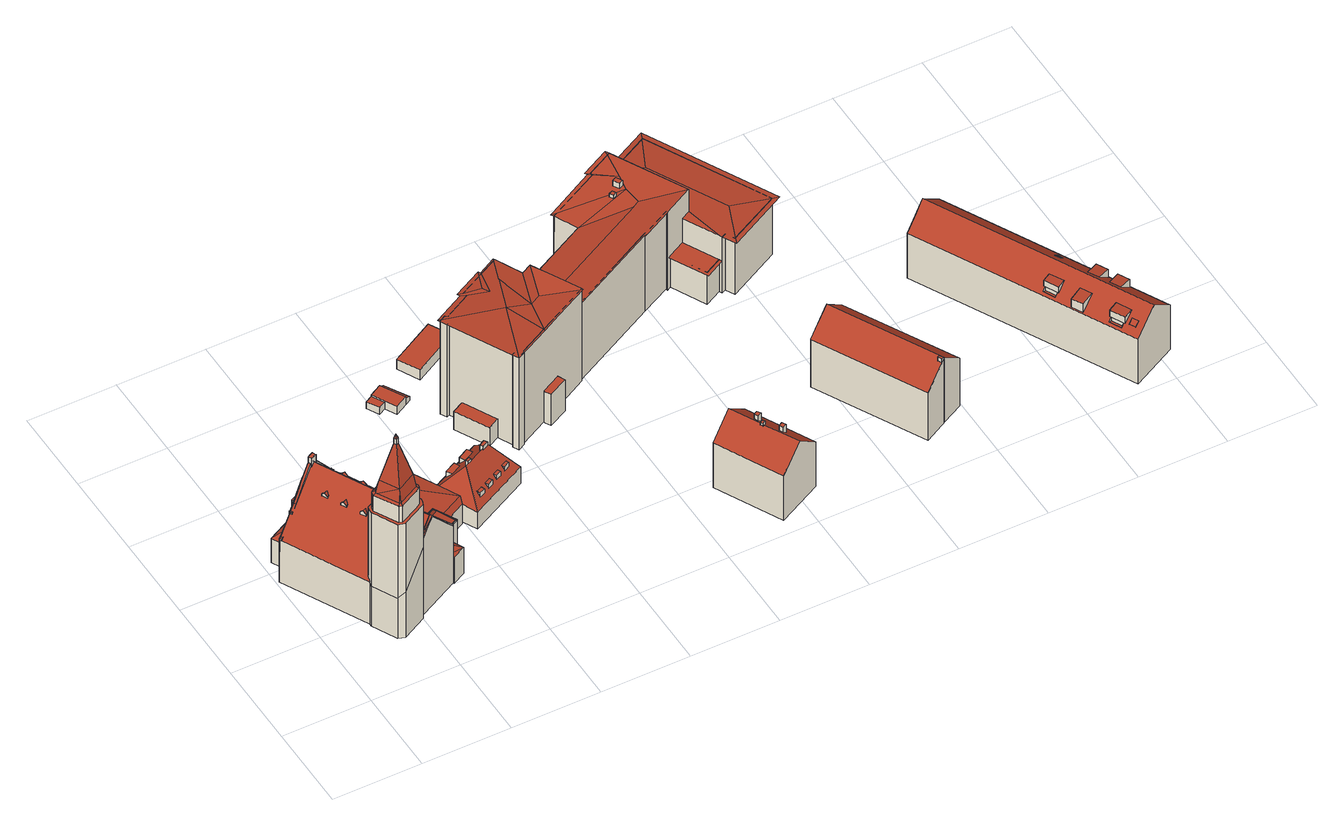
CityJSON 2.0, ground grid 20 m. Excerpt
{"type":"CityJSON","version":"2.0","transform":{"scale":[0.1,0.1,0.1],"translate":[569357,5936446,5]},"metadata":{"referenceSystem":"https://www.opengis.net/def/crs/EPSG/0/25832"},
"CityObjects":{
"building1":{"type":"Building","attributes":{"Grundfläche 2D":"753.126918","Grundhöhe NN":"5.641"},"children":["building1-1","building1-2","building1-3","building1-4","building1-5","building1-6","building1-7","building1-8","building1-9","building1-10","building1-11","building1-12","building1-13","building1-14","building1-15","building1-16","building1-17","building1-18"],"geometry":[{"type":"MultiSurface","lod":"3","boundaries":[[[0,1,2,3,4,5]],[[6,7,8,9,5,4,10]],[[11,12,13,14,2,1]],[[13,12,15,16,17,18,19]],[[17,20,21,22,23,24,18]],[[23,22,25,26,27]],[[26,25,28,29,30,31]],[[29,32,33,8,7,34,30]],[[35,4,3,2]],[[36,37,35,2,14,13]],[[38,39,35,37]],[[35,39,40,41,42]],[[4,35,42,7,6,10]],[[43,44,43,45,42,41]],[[45,46,26,31,42]],[[42,31,30]],[[47,48,49,50,51,52,53,54,55,56,57,58,59,60,61,62,63,64,65,66,67,68,69,70,71,72,73,74,75]],[[42,30,34,7]],[[76,45,43,44,38,37,77,18,24,23]],[[27,26,46,45,76,23]],[[77,37,36,13,19,18]],[[78,79,80,52,51,50,49,81,82,83,84,85,86,87,88,89,90,91,92,93]],[[80,94,52]],[[53,52,94]],[[95,96,97,98,99,100,101,102,103,104,105,106,107,108,109],[110,111,112,113,114,115,116,117,118,119,120,121,122,123,124]],[[125,126,127,128,129,130,131,132]],[[125,132,131,133,134,135,136,137,138]],[[139,140,85,141,84,141,142,143,144]],[[85,84,141]],[[84,142,141]],[[139,144,145,146,140]],[[87,86,85,140,146,145]],[[147,148,149,150,151]],[[152,153,154]],[[155,156,157,158,159,154,153,160,161,162]],[[155,162,161,163,164,165,166]],[[167,165,164,168,169,170,171,172]],[[173,174,169,168]],[[163,161,160]],[[175,176,177]],[[178,179,177,180]],[[175,177,179]],[[181,175,179,182]],[[84,83,142]],[[1,0,5,121,120]],[[118,12,11,1,120,119]],[[116,115,17,16,15,12,118,117]],[[113,22,21,20,17,115,114]],[[25,22,113,112]],[[110,29,28,25,112,111]],[[123,8,33,32,29,110,124]],[[121,5,9,8,123,122]],[[95,183,184,47,185,75,74,73,99,98,97,96]],[[70,69,101,100,99,73,72,186,71]],[[69,68,102,101]],[[68,67,66,104,103,102]],[[187,106,105,104,66,65]],[[188,189,108,107,106,187]],[[189,190,109,108]],[[190,183,95,109]],[[147,151,191,192]],[[149,148,147,192,193]],[[152,150,149,153]],[[153,149,193,194,160]],[[163,160,194,195]],[[164,163,195,196]],[[168,164,196,197]],[[173,168,197,198]],[[90,159,158,91]],[[166,93,92,157,156,155]],[[91,158,157,92]],[[93,166,165,78]],[[78,165,167,172,134,133,131,130,174,173,60,59,58,57,56,55,54,53,94,80,79]],[[60,173,198,199,61]],[[61,199,200,63,62]],[[65,64,63,200,201]],[[187,65,201,202]],[[203,189,188,187,202,204]],[[190,189,203,205]],[[183,190,205,206]],[[207,47,184,183,206,208]],[[209,182,81,49,48,47,207,210]],[[142,83,82,81,182,179,178]],[[176,211,212,144,143,142,178,180,177]],[[145,144,212,213]],[[87,145,213,214]],[[151,150,152,154,159,90,89,88,87,214,191]],[[181,182,209,215]],[[175,181,215,216]],[[176,175,216,211]],[[129,128,169,174,130]],[[135,134,172,171,136]],[[169,128,127,126,125,138,137,136,171,170]],[[213,212,211,216,215,209,210,207,208,206,205,203,204,202,201,200,199,198,197,196,195,194,193,192,191,214]]],"semantics":{"surfaces":[{"type":"RoofSurface"},{"type":"WallSurface"},{"type":"GroundSurface"}],"values":[0,0,0,0,0,0,0,0,0,0,0,0,0,0,0,0,0,0,0,0,0,0,0,0,0,0,0,0,0,0,0,0,0,0,0,0,0,0,0,0,0,0,0,1,1,1,1,1,1,1,1,1,1,1,1,1,1,1,1,1,1,1,1,1,1,1,1,1,1,1,1,1,1,1,1,1,1,1,1,1,1,1,1,1,1,1,1,1,1,1,1,1,1,2]}}]},
"building1-1":{"type":"BuildingInstallation","parents":["building1"],"geometry":[{"type":"MultiSurface","lod":"3","boundaries":[[[217,218,219,220,221,222,223,224,225]],[[225,224,223,226,227,228,229,230]],[[53,54,55,231,218,217,225,230,94]],[[219,218,231,232,233,234]],[[235,236,226,223,222,221,220,219,234,51]]],"semantics":{"surfaces":[{"type":"RoofSurface"},{"type":"WallSurface"}],"values":[0,1,1,1,1]}}]},
"building1-2":{"type":"BuildingInstallation","parents":["building1"],"geometry":[{"type":"MultiSurface","lod":"3","boundaries":[[[237,238,239,230,229,228]],[[239,238,240,241,242]],[[243,244,93,78,242,241,240]],[[238,237,228,227,245,246,243,240]],[[78,79,80,94,230,239,242]]],"semantics":{"surfaces":[{"type":"RoofSurface"},{"type":"WallSurface"}],"values":[0,0,1,1,1]}}]},
"building1-3":{"type":"BuildingInstallation","parents":["building1"],"geometry":[{"type":"MultiSurface","lod":"3","boundaries":[[[247,248,249,250]],[[251,247,250,252]],[[253,252,250,249,254,255]],[[252,253,251]],[[248,254,249]]],"semantics":{"surfaces":[{"type":"RoofSurface"},{"type":"WallSurface"}],"values":[0,0,1,1,1]}}]},
"building1-4":{"type":"BuildingInstallation","parents":["building1"],"geometry":[{"type":"MultiSurface","lod":"3","boundaries":[[[256,257,258,259]],[[260,256,259,261]],[[262,256,260]],[[262,263,264,257,256]],[[258,257,264]],[[260,261,265]],[[265,263,262,260]]],"semantics":{"surfaces":[{"type":"RoofSurface"},{"type":"WallSurface"}],"values":[0,0,0,1,1,1,1]}}]},
"building1-5":{"type":"BuildingInstallation","parents":["building1"],"geometry":[{"type":"MultiSurface","lod":"3","boundaries":[[[58,266,232,231,267]],[[268,59,269,270,271]],[[267,57,58]],[[267,231,55,56]],[[269,59,60]],[[272,271,270,269,60,61]],[[268,271,272]],[[266,233,232]]],"semantics":{"surfaces":[{"type":"RoofSurface"},{"type":"WallSurface"}],"values":[0,0,1,1,1,1,1,1]}}]},
"building1-6":{"type":"BuildingInstallation","parents":["building1"],"geometry":[{"type":"MultiSurface","lod":"3","boundaries":[[[273,126,274,275]],[[138,273,275,276,277]],[[278,279,280,127]],[[281,137,282,283]],[[128,129,279,278]],[[135,136,281,283]],[[129,280,279]],[[275,274,132,276]],[[283,282,135]],[[137,281,136]],[[125,126,273,138]],[[278,127,128]]],"semantics":{"surfaces":[{"type":"RoofSurface"},{"type":"WallSurface"}],"values":[0,0,0,0,1,1,1,1,1,1,1,1]}}]},
"building1-7":{"type":"BuildingInstallation","parents":["building1"],"geometry":[{"type":"MultiSurface","lod":"3","boundaries":[[[284,285,286,287]],[[288,286,285,289]],[[284,290,291,289,285]],[[291,288,289]],[[284,287,290]]],"semantics":{"surfaces":[{"type":"RoofSurface"},{"type":"WallSurface"}],"values":[0,0,1,1,1]}}]},
"building1-8":{"type":"BuildingInstallation","parents":["building1"],"geometry":[{"type":"MultiSurface","lod":"3","boundaries":[[[292,293,294]],[[292,295,293]],[[292,296,295]],[[292,294,296]],[[294,293,43,41]],[[43,293,295,38,44]],[[296,294,41,40]],[[38,295,296,40,39]]],"semantics":{"surfaces":[{"type":"RoofSurface"},{"type":"WallSurface"}],"values":[0,0,0,0,1,1,1,1]}}]},
"building1-9":{"type":"BuildingInstallation","parents":["building1"],"geometry":[{"type":"MultiSurface","lod":"3","boundaries":[[[297,298,299,300]],[[301,297,300,302]],[[299,303,304,302,300]],[[301,302,304]],[[299,298,303]]],"semantics":{"surfaces":[{"type":"RoofSurface"},{"type":"WallSurface"}],"values":[0,0,1,1,1]}}]},
"building1-10":{"type":"BuildingInstallation","parents":["building1"],"geometry":[{"type":"MultiSurface","lod":"3","boundaries":[[[305,306,307,308]],[[309,305,308,310]],[[309,311,312,306,305]],[[307,306,312]],[[309,310,311]]],"semantics":{"surfaces":[{"type":"RoofSurface"},{"type":"WallSurface"}],"values":[0,0,1,1,1]}}]},
"building1-11":{"type":"BuildingInstallation","parents":["building1"],"geometry":[{"type":"MultiSurface","lod":"3","boundaries":[[[313,314,315,316]],[[317,318,314,313]],[[185,319,313,316,75]],[[81,82,318,317]],[[318,82,50,315,314]],[[185,47,48,49,81,317,313,319]]],"semantics":{"surfaces":[{"type":"RoofSurface"},{"type":"WallSurface"}],"values":[0,0,0,1,1,1]}}]},
"building1-12":{"type":"BuildingInstallation","parents":["building1"],"geometry":[{"type":"MultiSurface","lod":"3","boundaries":[[[320,321,322,323]],[[324,320,323,325]],[[322,326,327,325,323]],[[324,325,327]],[[322,321,326]]],"semantics":{"surfaces":[{"type":"RoofSurface"},{"type":"WallSurface"}],"values":[0,0,1,1,1]}}]},
"building1-13":{"type":"BuildingInstallation","parents":["building1"],"geometry":[{"type":"MultiSurface","lod":"3","boundaries":[[[328,329,330,331]],[[332,328,331,333]],[[330,329,334]],[[332,333,335]],[[332,335,334,329,328]]],"semantics":{"surfaces":[{"type":"RoofSurface"},{"type":"WallSurface"}],"values":[0,0,1,1,1]}}]},
"building1-14":{"type":"BuildingInstallation","parents":["building1"],"geometry":[{"type":"MultiSurface","lod":"3","boundaries":[[[336,337,338,339]],[[340,336,339,341]],[[340,342,343,337,336]],[[338,337,343]],[[340,341,342]]],"semantics":{"surfaces":[{"type":"RoofSurface"},{"type":"WallSurface"}],"values":[0,0,1,1,1]}}]},
"building1-15":{"type":"BuildingInstallation","parents":["building1"],"geometry":[{"type":"MultiSurface","lod":"3","boundaries":[[[72,344,186]],[[344,71,186]]],"semantics":{"surfaces":[{"type":"RoofSurface"}],"values":[0,0]}}]},
"building1-16":{"type":"BuildingInstallation","parents":["building1"],"geometry":[{"type":"MultiSurface","lod":"3","boundaries":[[[345,346,347,348,349,350,351,352,353,354,355,356,357,358,359]],[[87,88,89,90,348,347]],[[143,144,345,359]],[[145,346,345,144]],[[145,87,347,346]],[[90,91,349,348]],[[91,92,350,349]],[[360,361,362,363,86,355,354,353,352,351]],[[355,86,146,356]],[[357,356,146,139]],[[139,141,358,357]],[[359,358,141,143]]],"semantics":{"surfaces":[{"type":"RoofSurface"},{"type":"WallSurface"}],"values":[0,1,1,1,1,1,1,1,1,1,1,1]}}]},
"building1-17":{"type":"BuildingInstallation","parents":["building1"],"geometry":[{"type":"MultiSurface","lod":"3","boundaries":[[[364,365,62,366]],[[62,63,366]],[[364,366,63,64]],[[364,64,365]]],"semantics":{"surfaces":[{"type":"RoofSurface"},{"type":"WallSurface"}],"values":[0,1,1,1]}}]},
"building1-18":{"type":"BuildingInstallation","parents":["building1"],"geometry":[{"type":"MultiSurface","lod":"3","boundaries":[[[244,243,367,368]],[[367,351,350,368]],[[243,246,360,351,367]],[[350,92,93,244,368]]],"semantics":{"surfaces":[{"type":"RoofSurface"},{"type":"WallSurface"}],"values":[0,0,1,1]}}]},
"building2":{"type":"Building","attributes":{"Grundfläche 2D":"165.859042","Grundhöhe NN":"5.873"},"geometry":[{"type":"Solid","lod":"3","boundaries":[[[[369,370,371,372]],[[373,374,375,370]],[[376,371,370,375,377]],[[374,378,379,377,375]],[[380,374,373]],[[381,374,380]],[[381,382,378,374]],[[376,377,379]],[[369,372,383,384]],[[370,369,384,385]],[[373,370,385,386]],[[380,373,386,387]],[[381,380,387,388]],[[382,381,388,389]],[[378,382,389,390]],[[376,379,391,392]],[[379,378,390,391]],[[371,376,392,393]],[[372,371,393,383]],[[384,383,393,392,391,390,389,388,387,386,385]]]],"semantics":{"surfaces":[{"type":"RoofSurface"},{"type":"WallSurface"},{"type":"GroundSurface"}],"values":[[0,0,0,0,0,0,0,1,1,1,1,1,1,1,1,1,1,1,1,2]]}}]},
"building3":{"type":"Building","attributes":{"Grundfläche 2D":"155.029594","Grundhöhe NN":"6.539"},"children":["building3-1","building3-2","building3-3","building3-4","building3-5","building3-6","building3-7","building3-8"],"geometry":[{"type":"Solid","lod":"3","boundaries":[[[[394,373,370,369,395,396]],[[397,398,394,396,399,400]],[[401,400,399]],[[397,400,401,402,373,394,398]],[[399,396,403,404]],[[401,399,404,405]],[[402,401,405,406]],[[396,395,407,403]],[[373,402,406,408]],[[370,373,408,409]],[[407,395,369,370,409,410]],[[407,410,409,408,406,405,404,403]]]],"semantics":{"surfaces":[{"type":"RoofSurface"},{"type":"WallSurface"},{"type":"GroundSurface"}],"values":[[0,0,0,0,1,1,1,1,1,1,1,2]]}}]},
"building3-1":{"type":"BuildingInstallation","parents":["building3"],"geometry":[{"type":"MultiSurface","lod":"3","boundaries":[[[411,412,413,414]],[[415,416,414,413]],[[411,414,416,417]],[[417,418,412,411]],[[413,412,418,415]]],"semantics":{"surfaces":[{"type":"RoofSurface"},{"type":"WallSurface"}],"values":[0,1,1,1,1]}}]},
"building3-2":{"type":"BuildingInstallation","parents":["building3"],"geometry":[{"type":"MultiSurface","lod":"3","boundaries":[[[419,420,421,422]],[[422,421,423,424]],[[422,424,419]],[[420,423,421]]],"semantics":{"surfaces":[{"type":"RoofSurface"},{"type":"WallSurface"}],"values":[0,1,1,1]}}]},
"building3-3":{"type":"BuildingInstallation","parents":["building3"],"geometry":[{"type":"MultiSurface","lod":"3","boundaries":[[[425,426,427,428]],[[428,427,429,430]],[[428,430,425]],[[426,429,427]]],"semantics":{"surfaces":[{"type":"RoofSurface"},{"type":"WallSurface"}],"values":[0,1,1,1]}}]},
"building3-4":{"type":"BuildingInstallation","parents":["building3"],"geometry":[{"type":"MultiSurface","lod":"3","boundaries":[[[431,432,433,434]],[[432,435,433]],[[434,436,431]],[[432,431,436,435]]],"semantics":{"surfaces":[{"type":"RoofSurface"},{"type":"WallSurface"}],"values":[0,1,1,1]}}]},
"building3-5":{"type":"BuildingInstallation","parents":["building3"],"geometry":[{"type":"MultiSurface","lod":"3","boundaries":[[[437,438,439,440]],[[440,439,441,442]],[[440,442,437]],[[438,441,439]]],"semantics":{"surfaces":[{"type":"RoofSurface"},{"type":"WallSurface"}],"values":[0,1,1,1]}}]},
"building3-6":{"type":"BuildingInstallation","parents":["building3"],"geometry":[{"type":"MultiSurface","lod":"3","boundaries":[[[443,444,445,446,447]],[[444,448,398,449,445]],[[446,445,449,450]],[[450,397,451,443,447,446]],[[444,443,451,448]]],"semantics":{"surfaces":[{"type":"RoofSurface"},{"type":"WallSurface"}],"values":[0,1,1,1,1]}}]},
"building3-7":{"type":"BuildingInstallation","parents":["building3"],"geometry":[{"type":"MultiSurface","lod":"3","boundaries":[[[452,453,454,455]],[[456,457,453,452]],[[457,454,453]],[[452,455,456]]],"semantics":{"surfaces":[{"type":"RoofSurface"},{"type":"WallSurface"}],"values":[0,1,1,1]}}]},
"building3-8":{"type":"BuildingInstallation","parents":["building3"],"geometry":[{"type":"MultiSurface","lod":"3","boundaries":[[[458,459,460,461]],[[459,462,460]],[[461,463,458]],[[459,458,463,462]]],"semantics":{"surfaces":[{"type":"RoofSurface"},{"type":"WallSurface"}],"values":[0,1,1,1]}}]},
"building4":{"type":"Building","attributes":{"Grundfläche 2D":"31.868244","Grundhöhe NN":"6.966"},"geometry":[{"type":"Solid","lod":"3","boundaries":[[[[464,465,466,467]],[[468,469,470,471]],[[472,473,474,475]],[[476,465,464,470,469,477]],[[465,476,478,475,466]],[[466,475,474,467]],[[464,467,474,479,480,470]],[[471,470,480,481]],[[468,471,481,482]],[[469,468,482,477]],[[472,475,478,483]],[[473,472,483,484]],[[474,473,484,479]],[[483,478,476,477,482,481,480,479,484]]]],"semantics":{"surfaces":[{"type":"RoofSurface"},{"type":"WallSurface"},{"type":"GroundSurface"}],"values":[[0,0,0,1,1,1,1,1,1,1,1,1,1,2]]}}]},
"building5":{"type":"Building","attributes":{"Grundfläche 2D":"62.303615","Grundhöhe NN":"7.030"},"geometry":[{"type":"Solid","lod":"3","boundaries":[[[[485,486,487,488]],[[489,490,488,487]],[[490,491,485,488]],[[491,492,486,485]],[[492,489,487,486]],[[492,491,490,489]]]],"semantics":{"surfaces":[{"type":"RoofSurface"},{"type":"WallSurface"},{"type":"GroundSurface"}],"values":[[0,1,1,1,1,2]]}}]},
"building6":{"type":"Building","attributes":{"Grundfläche 2D":"185.309588","Grundhöhe NN":"7.617"},"children":["building6-1","building6-2","building6-3"],"geometry":[{"type":"Solid","lod":"3","boundaries":[[[[493,494,495,496,497,498]],[[495,494,493,499,500,496]],[[499,493,498,501,502]],[[500,499,502,503]],[[497,496,500,503,504]],[[498,497,504,501]],[[502,501,504,503]]]],"semantics":{"surfaces":[{"type":"RoofSurface"},{"type":"WallSurface"},{"type":"GroundSurface"}],"values":[[0,0,1,1,1,1,2]]}}]},
"building6-1":{"type":"BuildingInstallation","parents":["building6"],"geometry":[{"type":"MultiSurface","lod":"3","boundaries":[[[505,506,507,508]],[[508,507,509,510]],[[505,508,510,511]],[[506,505,511,512]],[[507,506,512,509]]],"semantics":{"surfaces":[{"type":"RoofSurface"},{"type":"WallSurface"}],"values":[0,1,1,1,1]}}]},
"building6-2":{"type":"BuildingInstallation","parents":["building6"],"geometry":[{"type":"MultiSurface","lod":"3","boundaries":[[[513,514,515,516,517]],[[515,514,518,519]],[[515,519,494,520,516]],[[520,521,517,516]],[[518,514,513,517,521,495]]],"semantics":{"surfaces":[{"type":"RoofSurface"},{"type":"WallSurface"}],"values":[0,1,1,1,1]}}]},
"building6-3":{"type":"BuildingInstallation","parents":["building6"],"geometry":[{"type":"MultiSurface","lod":"3","boundaries":[[[522,523,524,525]],[[525,524,526,527]],[[522,525,527,528]],[[523,522,528,529]],[[524,523,529,526]]],"semantics":{"surfaces":[{"type":"RoofSurface"},{"type":"WallSurface"}],"values":[0,1,1,1,1]}}]},
"building7":{"type":"Building","attributes":{"Grundfläche 2D":"1540.701785","Grundhöhe NN":"5.177"},"children":["building7-1","building7-2"],"geometry":[{"type":"MultiSurface","lod":"3","boundaries":[[[530,531,532,533]],[[534,535,536]],[[531,537,538,536,535,539,540,541,532]],[[542,541,540,543,544,545,546]],[[546,545,544,547,548]],[[546,548,547,549,550]],[[549,551,552,553,542,546,550]],[[554,533,542,553,552]],[[532,541,542,533]],[[555,556,557,558,559,560]],[[561,562,563,564,565]],[[566,567,568,569,570,571,572,573,574,575,576]],[[577,578,579,580,581,582,583,584]],[[585,586,587]],[[577,584,583,588,587,586,589,590,591,592]],[[592,591,590,593,594]],[[577,592,594,593,579,578]],[[595,596,597,598,599]],[[600,601,602,603,597,596,595]],[[598,604,605,606,607,608,609]],[[609,608,595,599,598]],[[605,610,611,607,606]],[[611,612,608,607]],[[608,612,613,614,615,616]],[[617,618,619,620,621,622]],[[621,620,623,624,622]],[[617,622,624,623,625,626]],[[602,601,600,595,616,615,614,619,618,617,626,625,627]],[[616,595,608]],[[628,629,630,631]],[[632,557,633,634]],[[555,632,634,635]],[[636,637,638,639]],[[640,641,636,639,642]],[[557,556,585,587,540,539,643,633]],[[539,640,642,643]],[[540,587,588,543]],[[545,543,588,644,645,646]],[[647,648,548,646,645,649]],[[650,568,554,553,651,550,648,647,652]],[[554,568,567,533]],[[533,567,566,530]],[[638,637,653,537,654]],[[655,656,561,565,564,657]],[[562,561,656,658]],[[658,659,563,562]],[[568,650,660,569]],[[570,569,660,661]],[[571,570,661,662]],[[572,571,662,663]],[[573,572,663,664]],[[574,573,664,665]],[[574,665,666,575]],[[667,589,586,585,556,555,635]],[[668,589,667,669]],[[670,668,669,671]],[[672,594,591,670,671,673]],[[674,594,672,675]],[[588,676,578,674,675,644]],[[588,584,676]],[[612,576,575,613]],[[677,678,679,680,624,621,681,618,615,613,575,666]],[[682,683,684,626,685,680,679,686]],[[687,684,683,688]],[[689,690,600,691,692,693]],[[691,687,688,692]],[[694,690,689,695]],[[696,694,695,697]],[[629,698,699,700,696,697,701,630]],[[702,700,699,703]],[[596,702,703,704]],[[705,596,704,706]],[[707,705,706,708]],[[563,659,709,610,606,609,599,707,708,657,564]],[[531,530,611,610,709,654,537]],[[611,530,566,576,612]],[[710,631,630,701]],[[628,631,710,711]],[[711,698,629,628]],[[656,655,657,708,706,704,703,699,698,711,710,701,697,695,689,693,692,688,683,682,686,679,678,677,666,665,664,663,662,661,660,650,652,647,649,645,644,675,672,673,671,669,667,635,634,633,643,642,639,638,654,709,659,658]],[[559,558,557,632,555,560]],[[637,636,535,536,538,537,653]],[[535,636,641,640,539]],[[545,544,543]],[[547,544,545,646,548]],[[548,549,547]],[[551,549,651,553,554]],[[549,548,651]],[[551,554,552]],[[548,648,550]],[[548,550,651]],[[581,580,579,578,676,584,583,582]],[[584,588,583]],[[590,589,668,670,591]],[[593,590,591,594]],[[579,593,594,674,578]],[[599,598,597,596,705,707]],[[604,598,609,606,605]],[[599,609,598]],[[606,610,605]],[[614,613,615]],[[614,615,618,619]],[[681,621,620,619,618]],[[624,623,620,621]],[[680,685,626,625,623,624]],[[691,600,601,627,625,626,684,687]],[[627,690,602]],[[601,690,627]],[[700,702,596,597,603,602,690,694,696]],[[600,690,601]]],"semantics":{"surfaces":[{"type":"RoofSurface"},{"type":"WallSurface"},{"type":"GroundSurface"}],"values":[0,0,0,0,0,0,0,0,0,0,0,0,0,0,0,0,0,0,0,0,0,0,0,0,0,0,0,0,0,0,1,1,1,1,1,1,1,1,1,1,1,1,1,1,1,1,1,1,1,1,1,1,1,1,1,1,1,1,1,1,1,1,1,1,1,1,1,1,1,1,1,1,1,1,1,1,1,1,1,2,0,0,0,0,0,0,0,0,0,0,0,0,0,0,0,0,0,0,0,0,0,0,0,0,0,0,0,0,0,0]}}]},
"building7-1":{"type":"BuildingInstallation","parents":["building7"],"geometry":[{"type":"MultiSurface","lod":"3","boundaries":[[[712,713,714,715]],[[715,714,716,717]],[[712,715,717,718]],[[713,712,718,719]],[[714,713,719,716]]],"semantics":{"surfaces":[{"type":"RoofSurface"},{"type":"WallSurface"}],"values":[0,1,1,1,1]}}]},
"building7-2":{"type":"BuildingInstallation","parents":["building7"],"geometry":[{"type":"MultiSurface","lod":"3","boundaries":[[[720,721,722,723,724]],[[725,726,727,722,721,720]],[[727,728,723,722]],[[724,723,728,729]],[[729,725,720,724]]],"semantics":{"surfaces":[{"type":"RoofSurface"},{"type":"WallSurface"}],"values":[0,1,1,1,1]}}]},
"building8":{"type":"Building","attributes":{"Grundfläche 2D":"308.432811","Grundhöhe NN":"6.793"},"children":["building8-1"],"geometry":[{"type":"Solid","lod":"3","boundaries":[[[[730,731,732,733,734,735,736,737]],[[735,734,738,739,736]],[[740,739,738]],[[741,733,732,731,730,742,743]],[[734,733,741,744]],[[740,738,734,744,745]],[[739,740,745,746]],[[737,736,739,746,747]],[[730,737,747,742]],[[742,747,746,745,744,741,743]]]],"semantics":{"surfaces":[{"type":"RoofSurface"},{"type":"WallSurface"},{"type":"GroundSurface"}],"values":[[0,0,0,1,1,1,1,1,1,2]]}}]},
"building8-1":{"type":"BuildingInstallation","parents":["building8"],"geometry":[{"type":"MultiSurface","lod":"3","boundaries":[[[748,749,750,751,752,753]],[[732,733,749,748]],[[733,754,750,749]],[[751,750,754,755]],[[755,756,752,751]],[[748,753,752,756,757,732]]],"semantics":{"surfaces":[{"type":"RoofSurface"},{"type":"WallSurface"}],"values":[0,1,1,1,1,1]}}]},
"building9":{"type":"Building","attributes":{"Grundfläche 2D":"608.768286","Grundhöhe NN":"7.681"},"children":["building9-1","building9-2","building9-3","building9-4"],"geometry":[{"type":"MultiSurface","lod":"3","boundaries":[[[758,759,760,761]],[[762,763,764,765,766,767]],[[768,769,770,771,772,773]],[[774,775,776,777]],[[778,779,780,781]],[[782,783,784,785],[773,772,786,787,788,789,790,791],[792,767,766,793,794,795,796,797],[775,774,798,799]],[[800,784,783,801],[761,760,802,803],[780,804,805,781]],[[759,802,760]],[[761,803,758]],[[759,758,803,802]],[[792,797,794,793,765,764,763,762]],[[766,765,793]],[[762,767,792]],[[791,790,787,786,771,770,769,768]],[[786,772,771]],[[791,768,773]],[[777,776,799,798]],[[798,774,777]],[[799,776,775]],[[804,780,779]],[[805,778,781]],[[779,778,805,804]],[[782,785,806,807]],[[801,783,782,807,808]],[[800,801,808,809]],[[806,785,784,800,809]],[[807,806,809,808]]],"semantics":{"surfaces":[{"type":"RoofSurface"},{"type":"WallSurface"},{"type":"GroundSurface"}],"values":[0,0,0,0,0,0,0,1,1,1,1,1,1,1,1,1,1,1,1,1,1,1,1,1,1,1,2]}}]},
"building9-1":{"type":"BuildingInstallation","parents":["building9"],"geometry":[{"type":"MultiSurface","lod":"3","boundaries":[[[810,811,812,813]],[[790,789,811,810]],[[812,811,789,788]],[[788,787,813,812]],[[790,810,813,787]]],"semantics":{"surfaces":[{"type":"RoofSurface"},{"type":"WallSurface"}],"values":[0,1,1,1,1]}}]},
"building9-2":{"type":"BuildingInstallation","parents":["building9"],"geometry":[{"type":"MultiSurface","lod":"3","boundaries":[[[814,815,816,817]],[[797,796,815,814]],[[816,815,796,795]],[[817,816,795,794]],[[797,814,817,794]]],"semantics":{"surfaces":[{"type":"RoofSurface"},{"type":"WallSurface"}],"values":[0,1,1,1,1]}}]},
"building9-3":{"type":"BuildingInstallation","parents":["building9"],"geometry":[{"type":"MultiSurface","lod":"3","boundaries":[[[818,819,820,821]],[[821,820,822,823]],[[818,821,823,824]],[[819,818,824,825]],[[820,819,825,822]]],"semantics":{"surfaces":[{"type":"RoofSurface"},{"type":"WallSurface"}],"values":[0,1,1,1,1]}}]},
"building9-4":{"type":"BuildingInstallation","parents":["building9"],"geometry":[{"type":"MultiSurface","lod":"3","boundaries":[[[826,827,828,829]],[[829,828,830,831]],[[826,829,831,832]],[[827,826,832,833]],[[828,827,833,830]]],"semantics":{"surfaces":[{"type":"RoofSurface"},{"type":"WallSurface"}],"values":[0,1,1,1,1]}}]}
},
"vertices":[
[194,151,360],[196,158,360],[190,157,363],[189,155,363],[189,153,363],[193,149,360],[143,130,363],[141,128,363],[141,122,360],[181,142,360],[186,152,363],[195,160,360],[170,209,360],[166,205,363],[167,202,363],[167,210,360],[162,212,360],[160,212,360],[160,206,363],[163,205,363],[158,211,360],[110,187,360],[108,186,360],[113,182,363],[158,205,363],[106,176,360],[112,177,363],[112,179,363],[132,127,360],[133,125,360],[137,130,363],[113,174,363],[134,125,360],[135,124,360],[139,129,363],[184,157,395],[165,203,372],[162,199,395],[152,171,490],[155,166,490],[155,165,488],[150,162,488],[141,135,395],[147,168,489],[147,168,490],[119,177,395],[113,177,368],[201,150,208],[206,153,215],[232,166,249],[229,171,249],[107,411,249],[106,413,249],[103,419,249],[102,419,248],[96,415,240],[63,398,197],[61,398,194],[45,389,173],[41,387,168],[37,385,163],[38,385,163],[10,371,127],[5,368,121],[8,364,121],[101,181,121],[103,191,129],[157,218,198],[159,219,201],[175,215,215],[176,213,215],[180,205,215],[199,167,215],[203,159,215],[203,158,215],[202,156,213],[115,181,373],[161,204,374],[168,452,161],[165,450,165],[144,440,192],[297,199,162],[294,204,162],[285,221,162],[269,254,162],[279,250,153],[291,286,121],[292,289,118],[258,355,118],[234,402,118],[200,469,117],[198,468,120],[199,467,120],[168,451,161],[109,422,241],[199,143,317],[200,147,317],[201,150,317],[203,158,317],[203,159,317],[176,213,317],[175,215,317],[159,219,317],[157,218,317],[103,191,317],[101,181,317],[100,175,317],[127,122,317],[128,120,317],[143,115,317],[133,125,317],[132,127,317],[106,176,317],[108,186,317],[158,211,317],[160,212,317],[162,212,317],[167,210,317],[170,209,317],[195,160,317],[196,158,317],[193,149,317],[181,142,317],[141,122,317],[134,125,317],[94,435,189],[68,421,156],[55,414,138],[53,414,136],[55,409,136],[61,398,136],[102,418,189],[97,430,189],[103,419,189],[144,440,136],[139,451,136],[136,456,136],[134,455,138],[119,447,157],[330,247,121],[295,259,153],[285,224,121],[285,221,118],[286,222,118],[333,246,118],[307,296,118],[306,294,121],[247,409,68],[244,415,68],[221,460,68],[208,453,73],[234,402,73],[208,453,75],[221,460,72],[202,465,85],[175,454,112],[194,464,92],[199,467,87],[198,468,87],[200,469,85],[183,535,72],[156,490,112],[174,455,112],[105,495,72],[116,473,72],[168,452,106],[168,451,106],[165,450,106],[18,423,72],[53,414,91],[134,455,91],[136,456,91],[144,440,106],[37,385,72],[61,398,91],[328,212,78],[315,237,78],[290,224,98],[285,221,99],[294,204,84],[286,222,99],[298,197,78],[297,199,80],[199,143,202],[200,147,206],[201,150,210],[189,187,229],[100,175,116],[127,122,116],[128,120,116],[143,115,130],[234,402,6],[247,409,6],[221,460,6],[183,535,6],[105,495,6],[116,473,6],[18,423,6],[37,385,6],[38,385,6],[5,368,6],[101,181,6],[100,175,6],[128,120,6],[127,122,6],[143,115,6],[199,143,6],[201,150,6],[200,147,6],[297,199,6],[206,153,6],[315,237,6],[333,246,6],[307,296,6],[292,289,6],[298,197,6],[328,212,6],
[103,419,263],[96,415,263],[100,408,263],[107,411,263],[107,412,263],[108,412,263],[113,414,263],[111,417,263],[109,422,263],[113,414,240],[112,416,240],[112,416,248],[111,417,248],[109,422,248],[96,415,248],[99,410,248],[99,410,240],[100,408,240],[107,412,248],[108,412,247],
[147,434,197],[168,445,167],[165,450,167],[171,446,166],[168,451,166],[168,452,166],[171,446,163],[168,451,163],[152,437,186],[171,446,161],
[166,237,218],[158,241,212],[154,239,212],[158,233,218],[164,229,212],[161,227,212],[161,227,207],[154,239,207],[158,233,207],
[179,344,219],[176,351,212],[173,349,212],[171,340,219],[182,338,212],[179,336,212],[183,338,212],[183,338,208],[176,351,208],[182,338,208],
[48,384,173],[61,398,197],[43,382,168],[37,385,167],[38,385,167],[40,380,167],[40,380,163],
[94,435,191],[71,417,156],[97,430,191],[122,443,157],[120,446,157],[53,414,138],[55,409,138],[57,410,138],[136,456,138],[137,450,138],[139,451,138],
[94,358,212],[97,352,218],[105,356,218],[97,360,212],[104,348,212],[100,346,212],[94,358,207],[100,346,207],
[151,167,514],[147,168,503],[150,162,503],[152,171,503],[155,165,503],
[146,276,218],[138,280,212],[134,278,212],[138,272,218],[144,268,212],[141,266,212],[134,278,207],[141,266,207],
[200,305,218],[196,311,212],[194,309,212],[192,300,218],[203,298,212],[200,297,212],[203,298,208],[196,311,208],
[232,166,251],[229,171,251],[208,161,222],[209,160,222],[297,199,166],[294,204,166],[206,153,216],
[125,316,218],[118,320,212],[114,318,212],[117,312,218],[124,308,212],[120,306,212],[114,318,207],[120,306,207],
[220,265,218],[216,272,212],[214,270,212],[212,261,218],[223,259,212],[220,258,212],[216,272,208],[223,259,208],
[159,383,219],[156,390,212],[153,388,212],[151,379,219],[163,377,212],[159,375,212],[163,377,208],[156,390,208],
[199,192,229],
[333,246,122],[307,296,122],[292,289,122],[200,469,122],[198,468,122],[199,467,122],[201,462,122],[231,404,122],[232,402,122],[291,287,122],[291,286,122],[306,294,122],[330,247,122],[285,224,122],[286,222,122],[201,462,120],[231,404,120],[232,402,120],[291,287,121],
[8,364,125],[13,366,127],[5,368,125],
[196,459,129],[194,464,129],
[392,330,62],[394,341,75],[307,296,75],[311,289,62],[372,385,75],[336,454,75],[327,391,80],[292,289,75],[258,355,80],[247,409,75],[234,402,75],[372,397,65],[338,463,65],[244,415,65],[311,289,9],[392,330,9],[394,341,9],[372,385,9],[372,397,9],[338,463,9],[244,415,9],[247,409,9],[234,402,9],[292,289,9],[307,296,9],
[419,362,126],[392,329,62],[408,297,61],[483,395,126],[470,388,126],[542,365,61],[485,395,126],[493,461,61],[372,399,61],[408,297,15],[542,365,15],[493,461,15],[372,399,15],[392,329,15],[372,385,15],[394,341,15],[392,330,15],
[435,370,131],[432,376,131],[423,372,131],[426,366,131],[423,372,117],[426,366,125],[435,370,125],[432,376,117],
[460,347,86],[447,340,86],[452,332,86],[465,338,86],[452,332,74],[465,338,74],
[435,334,86],[422,327,86],[426,319,86],[439,325,86],[426,319,74],[439,325,74],
[422,415,87],[397,403,87],[404,390,87],[428,403,87],[397,403,71],[422,415,71],
[486,360,86],[473,353,86],[477,345,86],[490,351,86],[477,345,74],[490,351,74],
[480,400,133],[467,393,133],[471,386,133],[484,393,133],[483,395,133],[467,393,118],[471,386,124],[484,393,124],[480,400,118],
[503,358,86],[516,365,86],[512,373,86],[499,367,86],[503,358,74],[516,365,74],
[462,436,87],[438,423,87],[444,411,87],[469,423,87],[438,423,71],[462,436,71],
[397,697,42],[426,645,42],[453,659,42],[424,712,42],[396,662,38],[412,670,38],[397,697,38],[381,689,38],[465,666,31],[436,718,31],[424,712,38],[453,659,38],[426,645,20],[412,670,20],[453,659,20],[424,712,20],[397,697,20],[381,689,20],[396,662,20],[465,666,20],[436,718,20],
[587,808,47],[486,754,47],[511,706,47],[613,760,47],[511,706,20],[613,760,20],[587,808,20],[486,754,20],
[981,41,196],[943,114,196],[940,120,196],[906,187,196],[856,161,148],[931,15,148],[1031,66,148],[956,213,148],[931,15,26],[1031,66,26],[956,213,26],[856,161,26],
[978,89,201],[974,98,201],[965,93,201],[970,85,201],[965,93,188],[970,85,188],[978,89,180],[974,98,180],
[940,120,201],[938,119,201],[941,113,201],[948,117,201],[944,123,201],[938,119,194],[941,113,194],[948,117,192],[944,123,192],
[952,141,201],[947,149,201],[939,145,201],[943,136,201],[939,145,188],[943,136,188],[952,141,180],[947,149,180],
[737,670,215],[764,616,218],[1009,742,218],[888,748,215],[990,663,215],[996,666,215],[989,665,215],[790,566,215],[792,564,215],[1060,699,215],[1127,733,215],[1024,750,218],[1021,793,217],[1042,897,215],[1038,905,215],[1037,894,215],[1027,830,216],[973,872,215],[983,864,215],[977,866,215],[983,861,215],[867,809,215],[859,805,215],[873,804,215],[863,799,215],[1146,647,89],[1106,723,89],[1069,704,89],[1063,701,89],[1106,618,89],[1149,640,89],[679,486,87],[723,508,87],[715,524,87],[671,502,87],[673,498,87],[737,670,55],[888,748,55],[863,799,55],[859,805,55],[867,809,55],[863,816,55],[672,718,55],[674,715,55],[682,719,55],[684,717,55],[713,658,55],[1111,877,159],[1145,950,156],[1153,967,155],[1022,900,155],[1023,898,156],[1038,905,156],[1042,899,156],[1044,898,156],[1106,723,155],[1146,647,155],[1127,733,156],[1042,897,156],[1149,640,155],[1164,611,155],[1169,624,156],[1200,705,159],[1300,681,155],[1285,684,156],[635,585,262],[592,459,255],[591,457,255],[673,498,255],[671,502,255],[511,623,255],[509,624,255],[505,625,255],[584,471,255],[716,521,255],[793,560,255],[788,562,255],[708,584,258],[684,572,258],[673,503,255],[792,564,255],[737,670,255],[713,658,255],[684,717,255],[682,719,255],[681,715,255],[663,663,258],[630,642,258],[641,695,255],[642,698,255],[639,703,255],[635,691,255],[622,656,258],[573,669,255],[585,666,255],[576,662,255],[586,658,255],[506,626,255],[547,496,52],[573,509,52],[535,583,52],[509,570,52],[1108,627,89],[1069,704,2],[1108,627,2],[1146,647,2],[994,670,215],[994,671,215],[994,671,2],[994,670,2],[1059,703,215],[997,671,215],[1059,703,2],[1060,699,2],[1042,897,2],[982,866,2],[982,866,215],[985,861,2],[985,861,215],[983,864,2],[863,799,2],[981,859,215],[983,861,2],[990,669,215],[790,566,2],[673,498,2],[679,486,2],[671,502,2],[723,508,2],[715,524,2],[859,805,2],[867,809,2],[863,816,2],[672,718,2],[674,715,2],[682,719,2],[684,717,2],[1149,640,2],[1158,644,156],[1158,644,2],[1168,624,156],[1168,624,2],[1285,684,2],[1169,624,2],[1148,951,156],[1148,951,2],[1050,901,156],[641,695,2],[640,694,2],[583,665,2],[583,665,255],[640,694,255],[586,658,2],[587,656,2],[587,656,255],[585,661,255],[585,661,2],[526,624,255],[526,624,2],[508,621,2],[508,621,255],[523,629,255],[523,629,2],[511,623,2],[516,607,255],[516,607,2],[521,609,255],[521,609,2],[573,509,2],[590,474,2],[590,474,255],[535,583,2],[585,472,255],[585,472,2],[592,459,2],[608,467,255],[608,467,2],[607,469,255],[607,469,2],[792,564,2],[509,570,2],[547,496,2],
[987,782,225],[995,787,225],[991,795,225],[982,791,225],[991,795,216],[982,791,216],[987,782,216],[995,787,216],
[1012,819,231],[1007,816,231],[1003,814,231],[1011,800,231],[1020,804,231],[1012,819,216],[1007,816,216],[1003,814,216],[1011,800,217],[1020,804,217],
[1288,75,148],[1331,98,188],[1331,98,189],[1337,101,194],[1339,102,196],[1334,111,196],[1213,343,196],[1162,316,148],[1387,127,150],[1262,369,148],[1388,128,148],[1337,101,18],[1288,75,18],[1331,98,18],[1339,102,18],[1388,128,18],[1262,369,18],[1162,316,18],
[1331,98,199],[1337,101,199],[1333,107,199],[1332,110,199],[1327,107,199],[1331,99,199],[1333,107,194],[1332,110,194],[1327,107,189],[1331,99,189],
[1747,175,174],[1734,200,174],[1707,186,178],[1720,162,178],[1622,210,175],[1624,207,175],[1637,181,175],[1638,179,175],[1656,189,177],[1640,219,177],[1693,74,177],[1694,71,177],[1707,45,177],[1709,42,177],[1729,52,179],[1713,84,179],[1686,131,177],[1673,156,177],[1645,141,173],[1658,117,173],[1769,131,174],[1757,156,174],[1731,142,177],[1743,118,177],[1715,1,148],[1765,26,197],[1519,503,197],[1469,477,148],[1709,42,160],[1707,45,160],[1700,41,153],[1687,67,153],[1694,71,160],[1693,74,160],[1622,210,160],[1638,179,160],[1637,181,160],[1630,178,153],[1617,203,153],[1624,207,160],[1658,117,151],[1645,141,151],[1570,529,148],[1816,53,148],[1734,200,153],[1747,175,153],[1757,156,153],[1769,131,153],[1469,477,27],[1715,1,27],[1816,53,27],[1570,529,27],
[1694,71,150],[1687,67,150],[1700,41,150],[1707,45,150],
[1624,207,150],[1617,203,150],[1630,178,150],[1637,181,150],
[1684,251,172],[1692,256,163],[1686,268,163],[1677,263,172],[1686,268,162],[1677,263,171],[1684,251,171],[1692,256,162],
[1730,26,171],[1723,39,171],[1714,35,162],[1721,22,162],[1714,35,161],[1721,22,161],[1730,26,170],[1723,39,170]
]}
